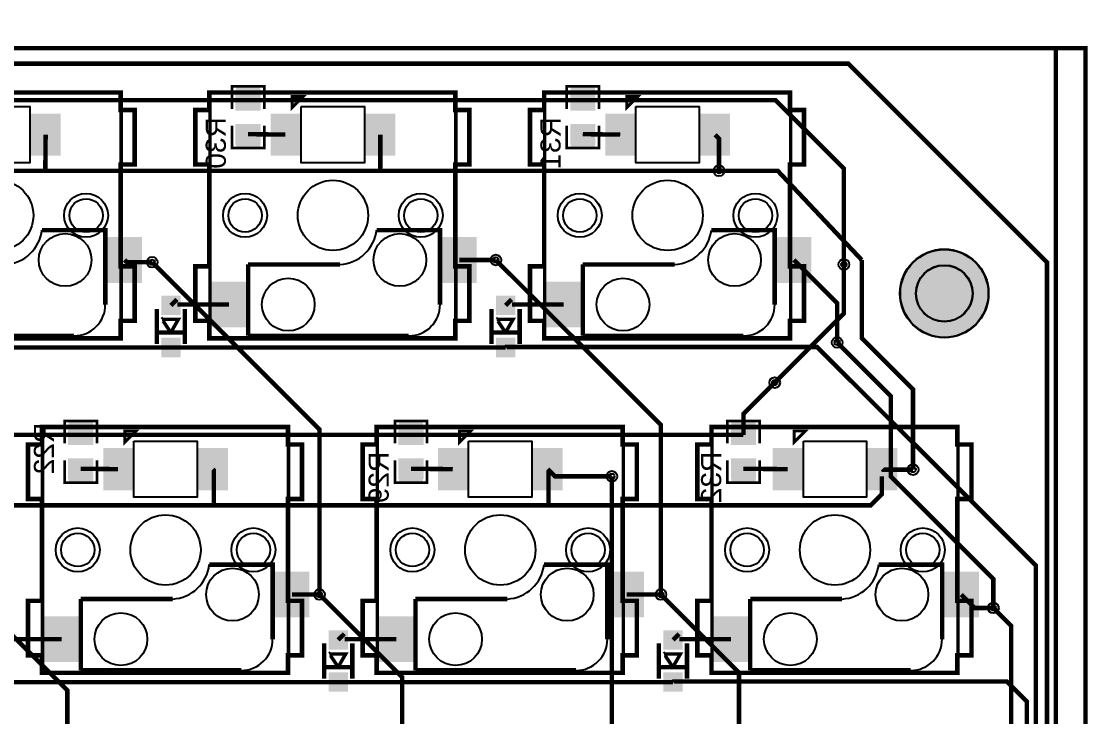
# Model space of a CAD drawing. Header units: millimetres. Extents: x -5 to 105, y -2 to 97.
# Drawn here: x 44 to 104.7, y 57.2 to 96.8 of the extents above; entities that cross this region are included whole.
import ezdxf

# ---------------------------------------------------------------- set-up
doc = ezdxf.new("R2010")
doc.units = ezdxf.units.MM
for name, color, linetype, true_color in [('BoardOutLine', 7, 'Continuous', 0xff00ff), ('BottomLayer', 7, 'Continuous', 0x0000ff), ('BottomPasteMaskLayer', 7, 'Continuous', 0x800000), ('BottomSilkLayer', 7, 'Continuous', 0x66cc33), ('BottomSolderMaskLayer', 7, 'Continuous', 0xaa00ff), ('Hole', 7, 'Continuous', 0x222222), ('Multi-Layer', 7, 'Continuous', 0xc0c0c0), ('TopLayer', 7, 'Continuous', 0xff0000), ('TopSilkLayer', 7, 'Continuous', 0xffcc00), ('TopSolderMaskLayer', 7, 'Continuous', 0x800080)]:
    doc.layers.add(name, color=color, linetype=linetype, true_color=true_color)
doc.styles.get("Standard").update_dxf_attribs({"font": 'arial.ttf'})

msp = doc.modelspace()

# ---------------------------------------------------------------- hatches: boundary and pattern name
at = {"layer": 'BottomLayer'}
for points in [[(57.585, 91.713), (56.208, 91.713), (56.208, 92.846), (57.585, 92.846)], [(76.635, 91.713), (75.258, 91.713), (75.258, 92.846), (76.635, 92.846)], [(44.573, 91.474), (46.173, 91.474), (46.173, 89.174), (44.573, 89.174)], [(58.223, 91.474), (59.823, 91.474), (59.823, 89.174), (58.223, 89.174)], [(63.623, 91.474), (65.223, 91.474), (65.223, 89.174), (63.623, 89.174)], [(77.273, 91.474), (78.873, 91.474), (78.873, 89.174), (77.273, 89.174)], [(82.673, 91.474), (84.273, 91.474), (84.273, 89.174), (82.673, 89.174)], [(57.585, 90.913), (56.208, 90.913), (56.208, 89.781), (57.585, 89.781)], [(76.635, 90.913), (75.258, 90.913), (75.258, 89.781), (76.635, 89.781)], [(48.91, 84.435), (50.81, 84.435), (50.81, 81.935), (48.91, 81.935)], [(67.96, 84.435), (69.86, 84.435), (69.86, 81.935), (67.96, 81.935)], [(87.01, 84.435), (88.91, 84.435), (88.91, 81.935), (87.01, 81.935)], [(54.854, 81.895), (56.754, 81.895), (56.754, 79.395), (54.854, 79.395)], [(73.904, 81.895), (75.804, 81.895), (75.804, 79.395), (73.904, 79.395)], [(52.999, 81.102), (52.999, 80.102), (51.999, 80.102), (51.999, 81.102)], [(72.049, 81.102), (72.049, 80.102), (71.049, 80.102), (71.049, 81.102)], [(52.999, 78.702), (52.999, 77.702), (51.999, 77.702), (51.999, 78.702)], [(72.049, 78.702), (72.049, 77.702), (71.049, 77.702), (71.049, 78.702)], [(48.06, 72.663), (46.683, 72.663), (46.683, 73.796), (48.06, 73.796)], [(66.856, 72.663), (65.479, 72.663), (65.479, 73.796), (66.856, 73.796)], [(85.779, 72.663), (84.402, 72.663), (84.402, 73.796), (85.779, 73.796)], [(48.698, 72.424), (50.298, 72.424), (50.298, 70.124), (48.698, 70.124)], [(54.098, 72.424), (55.698, 72.424), (55.698, 70.124), (54.098, 70.124)], [(67.748, 72.424), (69.348, 72.424), (69.348, 70.124), (67.748, 70.124)], [(73.148, 72.424), (74.748, 72.424), (74.748, 70.124), (73.148, 70.124)], [(86.798, 72.424), (88.398, 72.424), (88.398, 70.124), (86.798, 70.124)], [(92.198, 72.424), (93.798, 72.424), (93.798, 70.124), (92.198, 70.124)], [(48.06, 71.863), (46.683, 71.863), (46.683, 70.731), (48.06, 70.731)], [(66.856, 71.863), (65.479, 71.863), (65.479, 70.731), (66.856, 70.731)], [(85.779, 71.863), (84.402, 71.863), (84.402, 70.731), (85.779, 70.731)], [(58.435, 65.385), (60.335, 65.385), (60.335, 62.885), (58.435, 62.885)], [(77.485, 65.385), (79.385, 65.385), (79.385, 62.885), (77.485, 62.885)], [(96.535, 65.385), (98.435, 65.385), (98.435, 62.885), (96.535, 62.885)], [(45.329, 62.845), (47.229, 62.845), (47.229, 60.345), (45.329, 60.345)], [(64.379, 62.845), (66.279, 62.845), (66.279, 60.345), (64.379, 60.345)], [(83.429, 62.845), (85.329, 62.845), (85.329, 60.345), (83.429, 60.345)], [(62.524, 62.052), (62.524, 61.052), (61.524, 61.052), (61.524, 62.052)], [(81.574, 62.052), (81.574, 61.052), (80.574, 61.052), (80.574, 62.052)], [(62.524, 59.652), (62.524, 58.652), (61.524, 58.652), (61.524, 59.652)], [(81.574, 59.652), (81.574, 58.652), (80.574, 58.652), (80.574, 59.652)]]:
    msp.add_hatch(color=256, dxfattribs=at).paths.add_polyline_path(points)
at = {"layer": 'BottomPasteMaskLayer'}
for points in [[(57.536, 93.013), (56.256, 93.013), (56.206, 92.963), (56.206, 91.813), (56.256, 91.763), (56.666, 91.758), (56.666, 92.208), (57.116, 92.208), (57.116, 91.768), (57.536, 91.763), (57.586, 91.813), (57.586, 92.963)], [(76.586, 93.013), (75.306, 93.013), (75.256, 92.963), (75.256, 91.813), (75.306, 91.763), (75.716, 91.758), (75.716, 92.208), (76.166, 92.208), (76.166, 91.768), (76.586, 91.763), (76.636, 91.813), (76.636, 92.963)], [(44.573, 91.474), (46.173, 91.474), (46.173, 89.174), (44.573, 89.174)], [(58.223, 91.474), (59.823, 91.474), (59.823, 89.174), (58.223, 89.174)], [(63.623, 91.474), (65.223, 91.474), (65.223, 89.174), (63.623, 89.174)], [(77.273, 91.474), (78.873, 91.474), (78.873, 89.174), (77.273, 89.174)], [(82.673, 91.474), (84.273, 91.474), (84.273, 89.174), (82.673, 89.174)], [(57.536, 90.863), (57.116, 90.863), (57.116, 90.418), (56.666, 90.418), (56.666, 90.858), (56.256, 90.863), (56.206, 90.813), (56.206, 89.663), (56.256, 89.613), (57.536, 89.613), (57.586, 89.663), (57.586, 90.813)], [(76.586, 90.863), (76.166, 90.863), (76.166, 90.418), (75.716, 90.418), (75.716, 90.858), (75.306, 90.863), (75.256, 90.813), (75.256, 89.663), (75.306, 89.613), (76.586, 89.613), (76.636, 89.663), (76.636, 90.813)], [(48.91, 84.435), (50.81, 84.435), (50.81, 81.935), (48.91, 81.935)], [(67.96, 84.435), (69.86, 84.435), (69.86, 81.935), (67.96, 81.935)], [(87.01, 84.435), (88.91, 84.435), (88.91, 81.935), (87.01, 81.935)], [(54.854, 81.895), (56.754, 81.895), (56.754, 79.395), (54.854, 79.395)], [(73.904, 81.895), (75.804, 81.895), (75.804, 79.395), (73.904, 79.395)], [(52.999, 81.102), (52.999, 80.102), (51.999, 80.102), (51.999, 81.102)], [(72.049, 81.102), (72.049, 80.102), (71.049, 80.102), (71.049, 81.102)], [(52.999, 78.702), (52.999, 77.702), (51.999, 77.702), (51.999, 78.702)], [(72.049, 78.702), (72.049, 77.702), (71.049, 77.702), (71.049, 78.702)], [(48.011, 73.963), (46.731, 73.963), (46.681, 73.913), (46.681, 72.763), (46.731, 72.713), (47.141, 72.708), (47.141, 73.158), (47.591, 73.158), (47.591, 72.718), (48.011, 72.713), (48.061, 72.763), (48.061, 73.913)], [(66.807, 73.963), (65.527, 73.963), (65.477, 73.913), (65.477, 72.763), (65.527, 72.713), (65.937, 72.708), (65.937, 73.158), (66.387, 73.158), (66.387, 72.718), (66.807, 72.713), (66.857, 72.763), (66.857, 73.913)], [(85.73, 73.963), (84.45, 73.963), (84.4, 73.913), (84.4, 72.763), (84.45, 72.713), (84.86, 72.708), (84.86, 73.158), (85.31, 73.158), (85.31, 72.718), (85.73, 72.713), (85.78, 72.763), (85.78, 73.913)], [(48.698, 72.424), (50.298, 72.424), (50.298, 70.124), (48.698, 70.124)], [(54.098, 72.424), (55.698, 72.424), (55.698, 70.124), (54.098, 70.124)], [(67.748, 72.424), (69.348, 72.424), (69.348, 70.124), (67.748, 70.124)], [(73.148, 72.424), (74.748, 72.424), (74.748, 70.124), (73.148, 70.124)], [(86.798, 72.424), (88.398, 72.424), (88.398, 70.124), (86.798, 70.124)], [(92.198, 72.424), (93.798, 72.424), (93.798, 70.124), (92.198, 70.124)], [(48.011, 71.813), (47.591, 71.813), (47.591, 71.368), (47.141, 71.368), (47.141, 71.808), (46.731, 71.813), (46.681, 71.763), (46.681, 70.613), (46.731, 70.563), (48.011, 70.563), (48.061, 70.613), (48.061, 71.763)], [(66.807, 71.813), (66.387, 71.813), (66.387, 71.368), (65.937, 71.368), (65.937, 71.808), (65.527, 71.813), (65.477, 71.763), (65.477, 70.613), (65.527, 70.563), (66.807, 70.563), (66.857, 70.613), (66.857, 71.763)], [(85.73, 71.813), (85.31, 71.813), (85.31, 71.368), (84.86, 71.368), (84.86, 71.808), (84.45, 71.813), (84.4, 71.763), (84.4, 70.613), (84.45, 70.563), (85.73, 70.563), (85.78, 70.613), (85.78, 71.763)], [(58.435, 65.385), (60.335, 65.385), (60.335, 62.885), (58.435, 62.885)], [(77.485, 65.385), (79.385, 65.385), (79.385, 62.885), (77.485, 62.885)], [(96.535, 65.385), (98.435, 65.385), (98.435, 62.885), (96.535, 62.885)], [(45.329, 62.845), (47.229, 62.845), (47.229, 60.345), (45.329, 60.345)], [(64.379, 62.845), (66.279, 62.845), (66.279, 60.345), (64.379, 60.345)], [(83.429, 62.845), (85.329, 62.845), (85.329, 60.345), (83.429, 60.345)], [(62.524, 62.052), (62.524, 61.052), (61.524, 61.052), (61.524, 62.052)], [(81.574, 62.052), (81.574, 61.052), (80.574, 61.052), (80.574, 62.052)], [(62.524, 59.652), (62.524, 58.652), (61.524, 58.652), (61.524, 59.652)], [(81.574, 59.652), (81.574, 58.652), (80.574, 58.652), (80.574, 59.652)]]:
    msp.add_hatch(color=256, dxfattribs=at).paths.add_polyline_path(points)
at = {"layer": 'BottomSolderMaskLayer'}
for points in [[(57.615, 91.692), (56.177, 91.692), (56.177, 92.867), (57.615, 92.867)], [(76.666, 91.692), (75.227, 91.692), (75.227, 92.867), (76.666, 92.867)], [(44.522, 91.525), (46.224, 91.525), (46.224, 89.123), (44.522, 89.123)], [(58.172, 91.525), (59.874, 91.525), (59.874, 89.123), (58.172, 89.123)], [(63.572, 91.525), (65.274, 91.525), (65.274, 89.123), (63.572, 89.123)], [(77.222, 91.525), (78.924, 91.525), (78.924, 89.123), (77.222, 89.123)], [(82.622, 91.525), (84.324, 91.525), (84.324, 89.123), (82.622, 89.123)], [(57.615, 90.934), (56.177, 90.934), (56.177, 89.76), (57.615, 89.76)], [(76.666, 90.934), (75.227, 90.934), (75.227, 89.76), (76.666, 89.76)], [(48.859, 84.486), (50.861, 84.486), (50.861, 81.884), (48.859, 81.884)], [(67.91, 84.486), (69.911, 84.486), (69.911, 81.884), (67.91, 81.884)], [(86.96, 84.486), (88.961, 84.486), (88.961, 81.884), (86.96, 81.884)], [(93.995, 81.28, 1), (99.046, 81.28, 1)], [(54.803, 81.946), (56.805, 81.946), (56.805, 79.344), (54.803, 79.344)], [(73.853, 81.946), (75.855, 81.946), (75.855, 79.344), (73.853, 79.344)], [(53.05, 81.153), (53.05, 80.051), (51.949, 80.051), (51.949, 81.153)], [(72.1, 81.153), (72.1, 80.051), (70.999, 80.051), (70.999, 81.153)], [(53.05, 78.753), (53.05, 77.651), (51.949, 77.651), (51.949, 78.753)], [(72.1, 78.753), (72.1, 77.651), (70.999, 77.651), (70.999, 78.753)], [(48.09, 72.642), (46.652, 72.642), (46.652, 73.817), (48.09, 73.817)], [(66.887, 72.642), (65.448, 72.642), (65.448, 73.817), (66.887, 73.817)], [(85.81, 72.642), (84.371, 72.642), (84.371, 73.817), (85.81, 73.817)], [(48.647, 72.475), (50.349, 72.475), (50.349, 70.073), (48.647, 70.073)], [(54.047, 72.475), (55.749, 72.475), (55.749, 70.073), (54.047, 70.073)], [(67.697, 72.475), (69.399, 72.475), (69.399, 70.073), (67.697, 70.073)], [(73.097, 72.475), (74.799, 72.475), (74.799, 70.073), (73.097, 70.073)], [(86.747, 72.475), (88.449, 72.475), (88.449, 70.073), (86.747, 70.073)], [(92.147, 72.475), (93.849, 72.475), (93.849, 70.073), (92.147, 70.073)], [(48.09, 71.884), (46.652, 71.884), (46.652, 70.71), (48.09, 70.71)], [(66.887, 71.884), (65.448, 71.884), (65.448, 70.71), (66.887, 70.71)], [(85.81, 71.884), (84.371, 71.884), (84.371, 70.71), (85.81, 70.71)], [(58.385, 65.436), (60.386, 65.436), (60.386, 62.834), (58.385, 62.834)], [(77.435, 65.436), (79.436, 65.436), (79.436, 62.834), (77.435, 62.834)], [(96.485, 65.436), (98.486, 65.436), (98.486, 62.834), (96.485, 62.834)], [(45.278, 62.896), (47.28, 62.896), (47.28, 60.294), (45.278, 60.294)], [(64.328, 62.896), (66.33, 62.896), (66.33, 60.294), (64.328, 60.294)], [(83.378, 62.896), (85.38, 62.896), (85.38, 60.294), (83.378, 60.294)], [(62.575, 62.103), (62.575, 61.001), (61.474, 61.001), (61.474, 62.103)], [(81.625, 62.103), (81.625, 61.001), (80.524, 61.001), (80.524, 62.103)], [(62.575, 59.703), (62.575, 58.601), (61.474, 58.601), (61.474, 59.703)], [(81.625, 59.703), (81.625, 58.601), (80.524, 58.601), (80.524, 59.703)]]:
    msp.add_hatch(color=256, dxfattribs=at).paths.add_polyline_path(points)
at = {"layer": 'TopSolderMaskLayer'}
msp.add_hatch(color=256, dxfattribs=at).paths.add_polyline_path([(93.995, 81.28, 1), (99.046, 81.28, 1)])

# ---------------------------------------------------------------- linework, layer by layer
at = {"layer": 'BoardOutLine', "const_width": 0.254}
msp.add_lwpolyline([(7.747, 95.25), (7, 95.25), (102.87, 95.25), (102.87, 0), (-2.54, 0), (-2.54, 95.25), (7, 95.25), (7.112, 95.25)], dxfattribs=at)
at = {"layer": 'BottomLayer', "const_width": 0.254}
for points in [[(37.719, 92.279), (56.896, 92.279)], [(56.896, 92.279), (75.946, 92.279)], [(75.946, 92.279), (86.918, 92.279), (90.805, 88.392), (90.805, 82.931)], [(26.322, 90.325), (28.382, 88.265), (83.693, 88.265)], [(45.372, 90.325), (45.352, 88.265)], [(56.896, 90.348), (59.022, 90.325)], [(64.422, 90.325), (64.417, 88.265)], [(75.946, 90.348), (78.072, 90.325)], [(83.473, 90.324), (83.693, 90.104), (83.693, 88.265)], [(49.86, 83.185), (49.987, 83.058), (51.435, 83.058)], [(70.993, 83.185), (68.91, 83.185)], [(87.96, 83.185), (90.424, 80.721), (90.424, 78.486)], [(52.499, 80.602), (52.843, 80.945)], [(52.868, 80.645), (55.804, 80.645)], [(71.55, 80.602), (71.893, 80.945)], [(71.918, 80.645), (74.854, 80.645)], [(33.449, 78.202), (52.499, 78.202)], [(52.499, 78.202), (71.549, 78.202)], [(71.549, 78.202), (71.58, 78.232), (89.281, 78.232), (101.727, 65.786), (101.727, 52.324)], [(86.868, 76.2), (85.09, 74.422), (85.09, 73.229)], [(28.194, 73.229), (47.371, 73.229)], [(47.371, 73.229), (66.167, 73.229)], [(66.167, 73.229), (85.09, 73.229)], [(47.371, 71.298), (49.497, 71.275)], [(54.898, 71.274), (54.939, 71.233), (54.939, 69.215)], [(66.167, 71.298), (68.547, 71.275)], [(73.948, 71.274), (73.989, 71.233), (73.989, 69.215)], [(73.948, 71.274), (74.356, 70.866), (77.597, 70.866)], [(85.09, 71.298), (87.597, 71.275)], [(92.998, 71.274), (93.025, 71.247), (94.742, 71.247)], [(35.814, 70.866), (37.465, 69.215), (92.329, 69.215), (92.964, 69.85), (92.964, 70.866)], [(59.385, 64.135), (60.96, 64.135)], [(78.435, 64.135), (80.391, 64.135)], [(97.485, 64.135), (98.247, 63.373), (99.314, 63.373)], [(62.024, 61.552), (62.368, 61.895)], [(81.075, 61.552), (81.418, 61.895)], [(43.343, 61.595), (46.279, 61.595)], [(62.393, 61.595), (65.329, 61.595)], [(81.443, 61.595), (84.379, 61.595)], [(42.974, 59.152), (62.024, 59.152)], [(62.024, 59.152), (81.074, 59.152)], [(81.074, 59.152), (81.105, 59.182), (100.076, 59.182), (101.219, 58.039), (101.219, 51.435)]]:
    msp.add_lwpolyline(points, dxfattribs=at)
at = {"layer": 'BottomSilkLayer'}
for points, const_width in [([(57.813, 91.789), (57.813, 93.074), (55.979, 93.074), (55.979, 91.789)], 0.152), ([(76.863, 91.789), (76.863, 93.074), (75.029, 93.074), (75.029, 91.789)], 0.152), ([(57.813, 90.837), (57.813, 89.552), (55.979, 89.552), (55.979, 90.837)], 0.152), ([(76.863, 90.837), (76.863, 89.552), (75.029, 89.552), (75.029, 90.837)], 0.152), ([(45.161, 84.887), (48.768, 84.887), (48.768, 80.645)], 0.254), ([(64.211, 84.887), (67.818, 84.887), (67.818, 80.645)], 0.254), ([(83.261, 84.887), (86.868, 84.887), (86.868, 80.645)], 0.254), ([(56.896, 82.931), (56.896, 78.867)], 0.254), ([(56.896, 82.931), (62.129, 82.931)], 0.254), ([(75.946, 82.931), (75.946, 78.867)], 0.254), ([(75.946, 82.931), (81.179, 82.931)], 0.254), ([(51.699, 78.402), (51.699, 80.402)], 0.254), ([(53.299, 78.402), (53.299, 80.402)], 0.254), ([(70.75, 78.402), (70.75, 80.402)], 0.254), ([(72.349, 78.402), (72.349, 80.402)], 0.254), ([(51.998, 79.801), (51.999, 79.802), (52.499, 79.05)], 0.2), ([(51.999, 79.802), (52.924, 79.802)], 0.2), ([(52.849, 79.802), (52.924, 79.802), (52.493, 79.051)], 0.2), ([(71.048, 79.801), (71.049, 79.802), (71.549, 79.05)], 0.2), ([(71.049, 79.802), (71.974, 79.802)], 0.2), ([(71.899, 79.802), (71.974, 79.802), (71.543, 79.051)], 0.2), ([(46.99, 78.867), (37.846, 78.867)], 0.254), ([(51.699, 79.051), (53.299, 79.051)], 0.254), ([(66.04, 78.867), (56.896, 78.867)], 0.254), ([(70.75, 79.051), (72.349, 79.051)], 0.254), ([(85.09, 78.867), (75.946, 78.867)], 0.254), ([(48.288, 72.739), (48.288, 74.024), (46.454, 74.024), (46.454, 72.739)], 0.152), ([(67.084, 72.739), (67.084, 74.024), (65.25, 74.024), (65.25, 72.739)], 0.152), ([(86.007, 72.739), (86.007, 74.024), (84.173, 74.024), (84.173, 72.739)], 0.152), ([(48.288, 71.787), (48.288, 70.502), (46.454, 70.502), (46.454, 71.787)], 0.152), ([(67.084, 71.787), (67.084, 70.502), (65.25, 70.502), (65.25, 71.787)], 0.152), ([(86.007, 71.787), (86.007, 70.502), (84.173, 70.502), (84.173, 71.787)], 0.152), ([(54.686, 65.837), (58.293, 65.837), (58.293, 61.595)], 0.254), ([(73.736, 65.837), (77.343, 65.837), (77.343, 61.595)], 0.254), ([(92.786, 65.837), (96.393, 65.837), (96.393, 61.595)], 0.254), ([(47.371, 63.881), (47.371, 59.817)], 0.254), ([(47.371, 63.881), (52.604, 63.881)], 0.254), ([(66.421, 63.881), (66.421, 59.817)], 0.254), ([(66.421, 63.881), (71.654, 63.881)], 0.254), ([(85.471, 63.881), (85.471, 59.817)], 0.254), ([(85.471, 63.881), (90.704, 63.881)], 0.254), ([(61.224, 59.352), (61.224, 61.352)], 0.254), ([(62.824, 59.352), (62.824, 61.352)], 0.254), ([(80.275, 59.352), (80.275, 61.352)], 0.254), ([(81.874, 59.352), (81.874, 61.352)], 0.254), ([(61.523, 60.751), (61.524, 60.752), (62.024, 59.999)], 0.2), ([(61.524, 60.752), (62.449, 60.752)], 0.2), ([(62.374, 60.752), (62.449, 60.752), (62.018, 60.001)], 0.2), ([(80.573, 60.751), (80.574, 60.752), (81.074, 59.999)], 0.2), ([(80.574, 60.752), (81.499, 60.752)], 0.2), ([(81.424, 60.752), (81.499, 60.752), (81.068, 60.001)], 0.2), ([(61.224, 60.001), (62.824, 60.001)], 0.254), ([(80.275, 60.001), (81.874, 60.001)], 0.254), ([(56.515, 59.817), (47.371, 59.817)], 0.254), ([(75.565, 59.817), (66.421, 59.817)], 0.254), ([(94.615, 59.817), (85.471, 59.817)], 0.254)]:
    msp.add_lwpolyline(points, dxfattribs=dict(at, const_width=const_width))
at = {"layer": 'BottomSilkLayer', "const_width": 0.16}
for points in [[(59.397, 92.5), (60.032, 92.5), (59.397, 91.865), (59.397, 92.5)], [(78.447, 92.5), (79.082, 92.5), (78.447, 91.865), (78.447, 92.5)], [(49.872, 73.45), (50.507, 73.45), (49.872, 72.815), (49.872, 73.45)], [(68.922, 73.45), (69.557, 73.45), (68.922, 72.815), (68.922, 73.45)], [(87.972, 73.45), (88.607, 73.45), (87.972, 72.815), (87.972, 73.45)]]:
    msp.add_lwpolyline(points, close=True, dxfattribs=at)
at = {"layer": 'BottomSilkLayer'}
for centre, radius, start, end in [((42.958, 85.147), 2.219, 273.12162, 353.27606), ((62.008, 85.147), 2.219, 273.12162, 353.27606), ((81.058, 85.147), 2.219, 273.12162, 353.27606), ((46.999, 80.637), 1.769, 270, 0.27868), ((66.049, 80.637), 1.769, 270, 0.27868), ((85.099, 80.637), 1.769, 270, 0.27868), ((52.483, 66.097), 2.219, 273.12162, 353.27606), ((71.533, 66.097), 2.219, 273.12162, 353.27606), ((90.583, 66.097), 2.219, 273.12162, 353.27606), ((56.524, 61.587), 1.769, 270, 0.27868), ((75.574, 61.587), 1.769, 270, 0.27868), ((94.624, 61.587), 1.769, 270, 0.27868)]:
    msp.add_arc(centre, radius, start, end, dxfattribs=at)
at = {"layer": 'BottomSolderMaskLayer'}
for radius in [2.525, 1.616]:
    msp.add_circle((96.52, 81.28), radius, dxfattribs=at)
at = {"layer": 'Hole'}
for centre in [(83.693, 88.265), (51.435, 83.058), (70.993, 83.185), (90.805, 82.931), (90.424, 78.486), (86.868, 76.2), (77.597, 70.866), (94.742, 71.247), (60.96, 64.135), (80.391, 64.135), (99.314, 63.373)]:
    msp.add_circle(centre, 0.152, dxfattribs=at)
at = {"layer": 'Multi-Layer'}
for points in [[(40.872, 91.925), (44.472, 91.925), (44.472, 88.725), (40.872, 88.725)], [(59.922, 91.925), (63.522, 91.925), (63.522, 88.725), (59.922, 88.725)], [(78.972, 91.925), (82.572, 91.925), (82.572, 88.725), (78.972, 88.725)], [(50.397, 72.875), (53.997, 72.875), (53.997, 69.675), (50.397, 69.675)], [(69.447, 72.875), (73.047, 72.875), (73.047, 69.675), (69.447, 69.675)], [(88.497, 72.875), (92.097, 72.875), (92.097, 69.675), (88.497, 69.675)]]:
    msp.add_lwpolyline(points, close=True, dxfattribs=at)
for centre, radius in [((83.693, 88.265), 0.305), ((42.672, 85.725), 2), ((61.722, 85.725), 2), ((80.772, 85.725), 2), ((47.672, 85.725), 0.95), ((56.722, 85.725), 0.95), ((66.722, 85.725), 0.95), ((75.772, 85.725), 0.95), ((85.772, 85.725), 0.95), ((46.482, 83.185), 1.5), ((65.532, 83.185), 1.5), ((84.582, 83.185), 1.5), ((96.52, 81.28), 2.5), ((51.435, 83.058), 0.305), ((70.993, 83.185), 0.305), ((90.805, 82.931), 0.305), ((96.52, 81.28), 1.6), ((59.182, 80.645), 1.5), ((78.232, 80.645), 1.5), ((90.424, 78.486), 0.305), ((86.868, 76.2), 0.305), ((77.597, 70.866), 0.305), ((94.742, 71.247), 0.305), ((52.197, 66.675), 2), ((71.247, 66.675), 2), ((90.297, 66.675), 2), ((47.197, 66.675), 0.95), ((57.197, 66.675), 0.95), ((66.247, 66.675), 0.95), ((76.247, 66.675), 0.95), ((85.297, 66.675), 0.95), ((95.297, 66.675), 0.95), ((56.007, 64.135), 1.5), ((75.057, 64.135), 1.5), ((94.107, 64.135), 1.5), ((60.96, 64.135), 0.305), ((80.391, 64.135), 0.305), ((99.314, 63.373), 0.305), ((49.657, 61.595), 1.5), ((68.707, 61.595), 1.5), ((87.757, 61.595), 1.5)]:
    msp.add_circle(centre, radius, dxfattribs=at)
at = {"layer": 'TopLayer', "const_width": 0.254}
for points in [[(31.75, 80.645), (31.242, 81.153), (31.242, 90.932), (34.671, 94.361), (91.059, 94.361), (102.362, 83.058), (102.362, 28.321), (101.092, 27.051), (94.996, 27.051), (93.726, 25.781), (93.726, 21.971), (93.218, 21.463), (91.694, 21.463)], [(83.693, 88.265), (87.038, 88.265), (91.821, 83.185)], [(60.96, 64.135), (60.96, 64.135), (60.96, 73.533), (51.435, 83.058)], [(84.836, 45.085), (84.836, 59.69), (80.391, 64.135), (80.391, 73.787), (70.993, 83.185)], [(91.821, 83.185), (91.821, 78.74), (94.742, 75.819), (94.742, 71.247)], [(90.805, 82.931), (90.805, 80.137), (86.868, 76.2)], [(90.424, 78.486), (93.472, 75.438), (93.472, 70.866), (99.314, 65.024), (99.314, 63.373)], [(80.264, 52.705), (77.597, 55.372), (77.597, 70.866)], [(65.659, 45.085), (65.659, 59.436), (60.96, 64.135)], [(41.783, 63.5), (41.783, 63.5), (46.609, 58.674), (46.609, 44.831)], [(99.314, 63.373), (99.314, 63.373), (100.33, 62.357), (100.33, 50.292)]]:
    msp.add_lwpolyline(points, dxfattribs=at)
at = {"layer": 'TopSilkLayer'}
for points, const_width in [([(-4.985, 95.25), (104.553, 95.25), (104.553, 0), (-4.985, 0), (-4.985, 95.25)], 0.254), ([(35.64, 92.726), (35.64, 91.725), (34.839, 91.725), (34.839, 88.626), (35.64, 88.626), (35.64, 82.826), (34.839, 82.826), (34.839, 79.725), (35.64, 79.725), (35.64, 78.726), (49.639, 78.726), (49.639, 79.725), (50.44, 79.725), (50.44, 82.826), (49.639, 82.826), (49.639, 88.626), (50.44, 88.626), (50.44, 91.725), (49.639, 91.725), (49.639, 92.726), (35.64, 92.726)], 0.254), ([(54.69, 92.726), (54.69, 91.725), (53.889, 91.725), (53.889, 88.626), (54.69, 88.626), (54.69, 82.826), (53.889, 82.826), (53.889, 79.725), (54.69, 79.725), (54.69, 78.726), (68.689, 78.726), (68.689, 79.725), (69.49, 79.725), (69.49, 82.826), (68.689, 82.826), (68.689, 88.626), (69.49, 88.626), (69.49, 91.725), (68.689, 91.725), (68.689, 92.726), (54.69, 92.726)], 0.254), ([(59.405, 92.493), (60.04, 92.493), (59.405, 91.858), (59.405, 92.493)], 0.16), ([(73.74, 92.726), (73.74, 91.725), (72.939, 91.725), (72.939, 88.626), (73.74, 88.626), (73.74, 82.826), (72.939, 82.826), (72.939, 79.725), (73.74, 79.725), (73.74, 78.726), (87.739, 78.726), (87.739, 79.725), (88.538, 79.725), (88.538, 82.826), (87.739, 82.826), (87.739, 88.626), (88.538, 88.626), (88.538, 91.725), (87.739, 91.725), (87.739, 92.726), (73.74, 92.726)], 0.254), ([(78.455, 92.493), (79.09, 92.493), (78.455, 91.858), (78.455, 92.493)], 0.16), ([(45.165, 73.676), (45.165, 72.675), (44.364, 72.675), (44.364, 69.576), (45.165, 69.576), (45.165, 63.776), (44.364, 63.776), (44.364, 60.675), (45.165, 60.675), (45.165, 59.676), (59.164, 59.676), (59.164, 60.675), (59.965, 60.675), (59.965, 63.776), (59.164, 63.776), (59.164, 69.576), (59.965, 69.576), (59.965, 72.675), (59.164, 72.675), (59.164, 73.676), (45.165, 73.676)], 0.254), ([(49.88, 73.443), (50.515, 73.443), (49.88, 72.808), (49.88, 73.443)], 0.16), ([(64.215, 73.676), (64.215, 72.675), (63.414, 72.675), (63.414, 69.576), (64.215, 69.576), (64.215, 63.776), (63.414, 63.776), (63.414, 60.675), (64.215, 60.675), (64.215, 59.676), (78.214, 59.676), (78.214, 60.675), (79.015, 60.675), (79.015, 63.776), (78.214, 63.776), (78.214, 69.576), (79.015, 69.576), (79.015, 72.675), (78.214, 72.675), (78.214, 73.676), (64.215, 73.676)], 0.254), ([(68.93, 73.443), (69.565, 73.443), (68.93, 72.808), (68.93, 73.443)], 0.16), ([(83.265, 73.676), (83.265, 72.675), (82.464, 72.675), (82.464, 69.576), (83.265, 69.576), (83.265, 63.776), (82.464, 63.776), (82.464, 60.675), (83.265, 60.675), (83.265, 59.676), (97.264, 59.676), (97.264, 60.675), (98.065, 60.675), (98.065, 63.776), (97.264, 63.776), (97.264, 69.576), (98.065, 69.576), (98.065, 72.675), (97.264, 72.675), (97.264, 73.676), (83.265, 73.676)], 0.254), ([(87.98, 73.443), (88.615, 73.443), (87.98, 72.808), (87.98, 73.443)], 0.16)]:
    msp.add_lwpolyline(points, close=True, dxfattribs=dict(at, const_width=const_width))
at = {"layer": 'TopSilkLayer', "const_width": 0.2}
for points in [[(45.772, 92.725), (35.672, 92.725), (35.672, 78.725), (49.673, 78.725), (49.673, 92.725), (45.672, 92.725)], [(64.822, 92.725), (54.722, 92.725), (54.722, 78.725), (68.723, 78.725), (68.723, 92.725), (64.722, 92.725)], [(83.872, 92.725), (73.772, 92.725), (73.772, 78.725), (87.773, 78.725), (87.773, 92.725), (83.772, 92.725)], [(55.297, 73.675), (45.197, 73.675), (45.197, 59.675), (59.198, 59.675), (59.198, 73.675), (55.197, 73.675)], [(74.347, 73.675), (64.247, 73.675), (64.247, 59.675), (78.248, 59.675), (78.248, 73.675), (74.247, 73.675)], [(93.397, 73.675), (83.297, 73.675), (83.297, 59.675), (97.298, 59.675), (97.298, 73.675), (93.297, 73.675)]]:
    msp.add_lwpolyline(points, dxfattribs=at)
at = {"layer": 'TopSilkLayer'}
for centre in [(47.672, 85.725), (56.722, 85.725), (66.722, 85.725), (75.772, 85.725), (85.772, 85.725), (47.197, 66.675), (57.197, 66.675), (66.247, 66.675), (76.247, 66.675), (85.297, 66.675), (95.297, 66.675)]:
    msp.add_circle(centre, 1.25, dxfattribs=at)
at = {"layer": 'TopSolderMaskLayer'}
for radius in [2.525, 1.616]:
    msp.add_circle((96.52, 81.28), radius, dxfattribs=at)

# ---------------------------------------------------------------- texts
at = {"layer": 'BottomSilkLayer', "text_generation_flag": 2}
for s, p in [('R30', (55.626, 91.313)), ('R31', (74.676, 91.313)), ('R22', (45.847, 73.914)), ('R29', (64.897, 72.263)), ('R32', (83.82, 72.263))]:
    msp.add_text(s, height=1.143, rotation=90, dxfattribs=at).set_placement(p)

doc.saveas('drawing.dxf')
